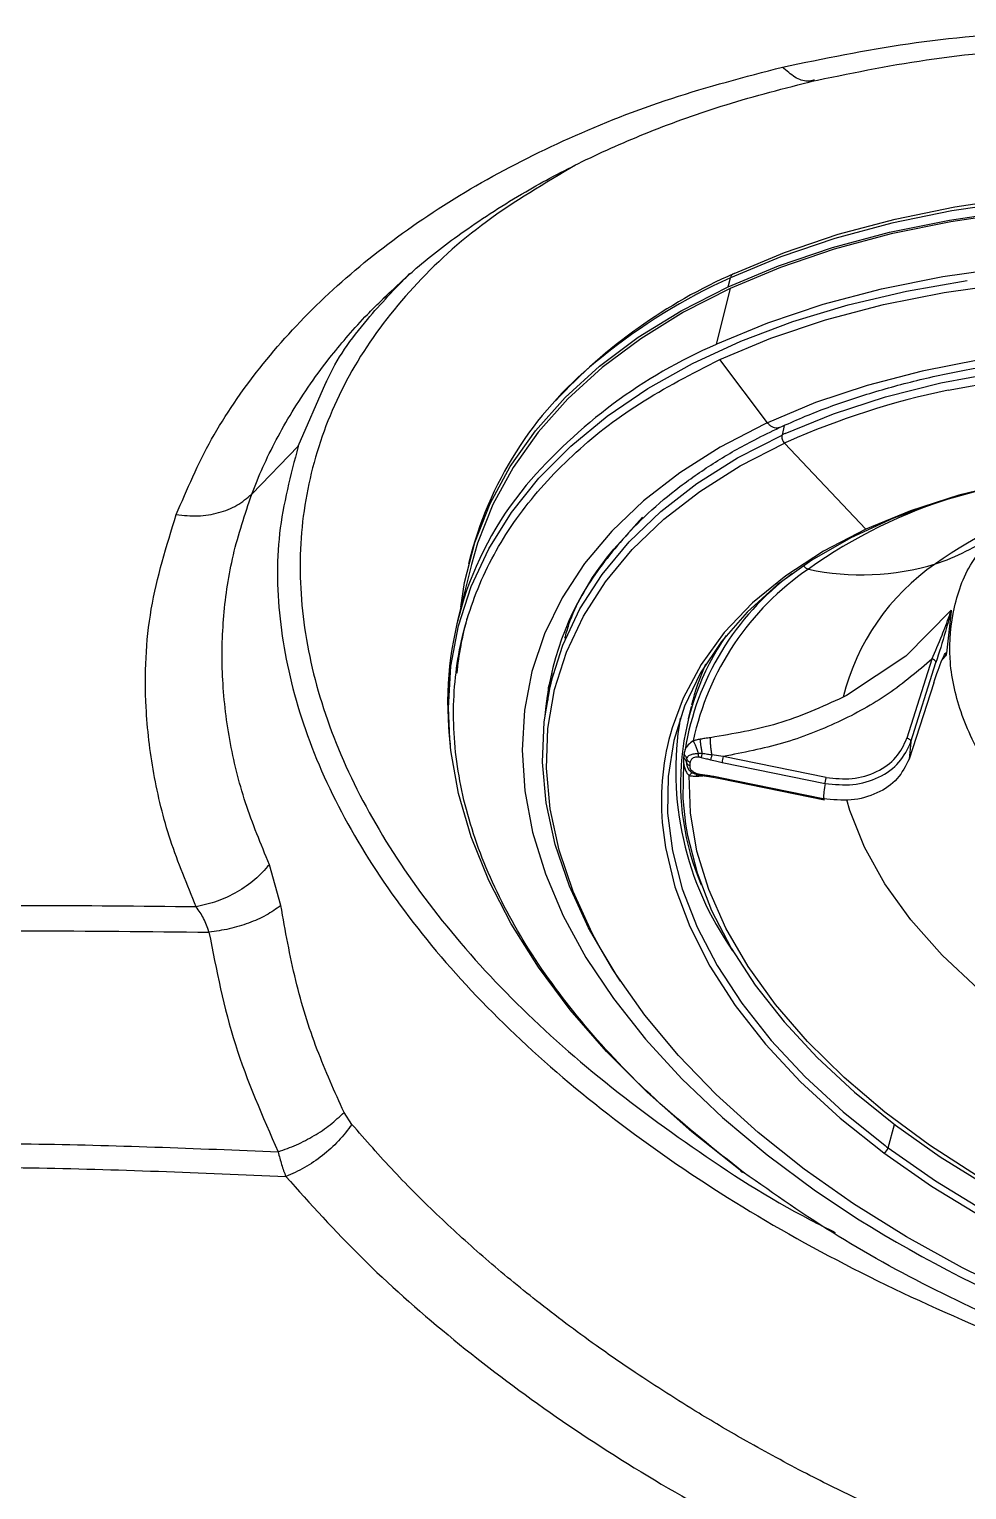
# Model space of a CAD drawing. Extents: x 939 to 1039, y 781 to 934.
# Drawn here: x 964.739 to 967.244, y 868.521 to 872.423 of the extents above; entities that cross this region are included whole.
import ezdxf

# ---------------------------------------------------------------- set-up
doc = ezdxf.new("R2010")
doc.units = 0
doc.header["$MEASUREMENT"] = 0
doc.layers.add('1', color=4, linetype='Continuous')

# ---------------------------------------------------------------- blocks, each defined once
blk = doc.blocks.new('Envoy')
at = {"layer": '1', "color": 3, "linetype": 'Continuous', "lineweight": 25}
for p, q in [((27.9528, 72.56), (27.9589, 72.5844)), ((27.9584, 72.5559), (27.9211, 72.4068)), ((27.0239, 72.5214), (27.0359, 72.5334)), ((28.0578, 72.1973), (27.9305, 72.3661)), ((26.8042, 72.1344), (26.8784, 72.3041)), ((28.1029, 72.19), (28.097, 72.1645)), ((26.8042, 72.1344), (26.6801, 72.0066)), ((28.1032, 72.1425), (28.3205, 71.9129)), ((27.2655, 71.8445), (27.2594, 71.8201)), ((27.2671, 71.8182), (27.2298, 71.6691)), ((28.5491, 71.6969), (28.4281, 71.574)), ((28.5491, 71.6938), (28.5362, 71.582)), ((28.4281, 71.574), (28.2689, 71.4686)), ((28.4977, 71.5661), (28.4309, 71.3546)), ((28.5308, 71.5755), (28.5272, 71.5701)), ((27.4853, 71.5284), (27.4766, 71.4904)), ((28.4416, 71.345), (28.5084, 71.5564)), ((28.5022, 71.5025), (28.4363, 71.299)), ((28.2689, 71.4686), (28.2604, 71.4642)), ((27.8542, 71.4392), (27.846, 71.4065)), ((28.4416, 71.345), (28.4363, 71.299)), ((28.4416, 71.345), (28.4413, 71.347)), ((27.8735, 71.3142), (27.8836, 71.3144)), ((27.9398, 71.3058), (27.9096, 71.3104)), ((27.9367, 71.2899), (28.212, 71.234)), ((28.215, 71.25), (27.9398, 71.3058)), ((27.8524, 71.2584), (27.8491, 71.2548)), ((27.8771, 71.2569), (27.8672, 71.2585)), ((27.8674, 71.2578), (27.8763, 71.2557)), ((27.8694, 71.2581), (27.8675, 71.2533)), ((27.8762, 71.2557), (27.9014, 71.2519)), ((27.9016, 71.2519), (27.9323, 71.2466)), ((28.2073, 71.193), (27.9321, 71.2488)), ((27.932, 71.2466), (28.2102, 71.1902)), ((26.7579, 70.9074), (26.7272, 71.0167)), ((26.9477, 70.323), (26.9268, 70.355)), ((28.3808, 70.2599), (28.3973, 70.3228)), ((27.9965, 70.1926), (27.9853, 70.2008))]:
    blk.add_line(p, q, dxfattribs=at)
at = {"layer": '1', "color": 3, "linetype": 'Continuous', "lineweight": 25, "flags": 128}
for points in [[(28.7175, 72.7877), (28.5507, 72.7633), (28.3906, 72.7305), (28.2381, 72.6896), (28.094, 72.6408), (27.9589, 72.5844)], [(27.9687, 72.5959), (28.1033, 72.6521), (28.247, 72.7007), (28.3991, 72.7415), (28.5586, 72.7741), (28.7249, 72.7986)], [(27.9528, 72.56), (28.0879, 72.6165), (28.232, 72.6652), (28.3846, 72.7061), (28.5446, 72.7389), (28.7114, 72.7634)], [(28.7147, 72.7586), (28.5484, 72.7342), (28.3888, 72.7016), (28.2367, 72.6608), (28.093, 72.6122), (27.9584, 72.5559)], [(27.209, 71.3522), (27.2054, 71.4354), (27.2123, 71.5466), (27.2328, 71.6549), (27.2668, 71.7599), (27.314, 71.8609), (27.3743, 71.9574), (27.4474, 72.0489), (27.5327, 72.135), (27.6299, 72.215), (27.7385, 72.2887), (27.8578, 72.3557), (27.9873, 72.4154), (28.1263, 72.4678), (28.2739, 72.5124), (28.4294, 72.5491), (28.5921, 72.5776)], [(27.9211, 72.4068), (28.0591, 72.4642), (28.2065, 72.5138), (28.3627, 72.555), (28.5267, 72.5878), (28.6976, 72.6118), (28.8744, 72.6271), (29.0563, 72.6335), (29.242, 72.6309), (29.4307, 72.6194), (29.6213, 72.5991), (29.8126, 72.57), (30.0036, 72.5324), (30.1933, 72.4864), (30.3806, 72.4322), (30.5644, 72.3703), (30.7438, 72.3009), (30.9176, 72.2245), (31.085, 72.1414), (31.245, 72.0521), (31.3967, 71.9571), (31.5392, 71.857)], [(27.9305, 72.366), (28.0672, 72.423), (28.2133, 72.4721), (28.3681, 72.513), (28.5306, 72.5454), (28.7, 72.5693), (28.8753, 72.5844), (29.0555, 72.5907), (29.2396, 72.5882), (29.4266, 72.5768), (29.6154, 72.5567), (29.805, 72.5278), (29.9944, 72.4905), (30.1823, 72.4449), (30.368, 72.3913), (30.5501, 72.3299), (30.7279, 72.2612), (30.9002, 72.1854), (31.066, 72.103), (31.2246, 72.0145), (31.3749, 71.9204), (31.5162, 71.8212)], [(27.2386, 71.7044), (27.2485, 71.7704), (27.2759, 71.8777), (27.3168, 71.9813), (27.3709, 72.0807), (27.438, 72.1753), (27.5176, 72.2646), (27.6095, 72.3482), (27.713, 72.4256), (27.8277, 72.4963), (27.9528, 72.56)], [(27.9584, 72.5559), (27.8336, 72.4924), (27.7193, 72.4218), (27.616, 72.3447), (27.5245, 72.2614), (27.4451, 72.1723), (27.3782, 72.078), (27.3242, 71.979), (27.2835, 71.8757), (27.2671, 71.8182)], [(28.6249, 72.365), (28.4712, 72.335), (28.3248, 72.297), (28.1868, 72.251), (28.0578, 72.1973)], [(28.105, 72.1682), (28.2348, 72.2213), (28.3739, 72.2665), (28.5213, 72.3036), (28.6762, 72.3323)], [(28.5409, 72.2841), (28.679, 72.3092), (28.8395, 72.3293), (29.0054, 72.3407), (29.1759, 72.3435), (29.3498, 72.3375), (29.526, 72.3229), (29.7036, 72.2997), (29.8813, 72.2681), (30.0582, 72.2283), (30.233, 72.1804), (30.4048, 72.1249), (30.5725, 72.062), (30.735, 71.9921), (30.8914, 71.9157), (31.0407, 71.8332), (31.1819, 71.7452), (31.2078, 71.7279)], [(28.05, 72.1937), (27.9315, 72.1323), (27.8235, 72.0639), (27.7268, 71.9891), (27.6419, 71.9081), (27.5692, 71.8214), (27.5093, 71.7297), (27.4623, 71.6334), (27.4288, 71.533), (27.4087, 71.4292), (27.4022, 71.3226), (27.4095, 71.2137), (27.4303, 71.1033), (27.4647, 70.992), (27.5124, 70.8804), (27.5731, 70.7692), (27.6465, 70.659), (27.7321, 70.5505), (27.8295, 70.4443), (27.9381, 70.3411), (28.0572, 70.2413), (28.1861, 70.1457), (28.3028, 70.0682)], [(27.6651, 70.7059), (27.6448, 70.7368), (27.5802, 70.8478), (27.5289, 70.9594), (27.4912, 71.0709), (27.4672, 71.1817), (27.4573, 71.2909), (27.4614, 71.398), (27.4794, 71.5023), (27.5114, 71.6032), (27.557, 71.7), (27.6161, 71.7922), (27.6882, 71.8791), (27.7729, 71.9603), (27.8696, 72.0352), (27.9779, 72.1034), (28.097, 72.1645)], [(27.6081, 70.7993), (27.5895, 70.8337), (27.5386, 70.9447), (27.5011, 71.0555), (27.4773, 71.1656), (27.4674, 71.2742), (27.4715, 71.3806), (27.4894, 71.4843), (27.5212, 71.5846), (27.5665, 71.6808), (27.6252, 71.7724), (27.6969, 71.8588), (27.7811, 71.9395), (27.8773, 72.014), (27.9849, 72.0818), (28.1032, 72.1425)], [(28.6506, 72.0233), (28.5183, 71.9866), (28.3947, 71.942), (28.2806, 71.8897), (28.1769, 71.8302), (28.0843, 71.7639), (28.0034, 71.6913), (27.9349, 71.6128), (27.8792, 71.529), (27.8367, 71.4406), (27.8078, 71.3482), (27.7927, 71.2524), (27.7913, 71.1539), (27.8039, 71.0535), (27.8302, 70.9518), (27.8701, 70.8496), (27.9233, 70.7476), (27.9895, 70.6465), (28.068, 70.5472), (28.1585, 70.4502), (28.2602, 70.3563), (28.3724, 70.2662)], [(28.7063, 72.0365), (28.5691, 72.0034), (28.4402, 71.9621), (28.3206, 71.9129)], [(28.3206, 71.9129), (28.2081, 71.8545), (28.1071, 71.7887), (28.0185, 71.7159), (27.9428, 71.6366), (27.8806, 71.5515), (27.8324, 71.4612), (27.8031, 71.382)], [(27.9853, 70.2008), (27.856, 70.3028), (27.7368, 70.4086), (27.6284, 70.5176), (27.5313, 70.6294), (27.4462, 70.7432), (27.3734, 70.8585), (27.3132, 70.9746), (27.2662, 71.091), (27.2324, 71.207), (27.2121, 71.322), (27.209, 71.3522)], [(27.8339, 71.29), (27.8323, 71.1932), (27.8393, 71.1248)], [(28.6196, 70.1842), (28.4908, 70.2675), (28.3715, 70.3557), (28.2627, 70.4482), (28.1651, 70.5444), (28.0796, 70.6434), (28.0068, 70.7446), (27.9472, 70.8471), (27.9014, 70.9501), (27.8696, 71.053), (27.8521, 71.1548), (27.8491, 71.2548)], [(28.8517, 70.5171), (28.7314, 70.598), (28.6221, 70.6842), (28.5251, 70.7749), (28.4415, 70.869), (28.372, 70.9655), (28.3174, 71.0635), (28.2783, 71.1619), (28.27, 71.1901)], [(27.7771, 71.1293), (27.7854, 71.0625), (27.8106, 70.9572), (27.8503, 70.8513), (27.9042, 70.7455), (27.9719, 70.6407), (28.053, 70.5376), (28.1467, 70.437), (28.2524, 70.3398), (28.3693, 70.2466)], [(27.8393, 71.1248), (27.8444, 71.0946), (27.8699, 70.9947), (27.9088, 70.8942), (27.9608, 70.794), (28.0255, 70.6947), (28.1023, 70.597), (28.1909, 70.5016), (28.2904, 70.4093), (28.4003, 70.3205), (28.5198, 70.2361), (28.6479, 70.1566)], [(28.7352, 69.8636), (28.5788, 69.94), (28.4295, 70.0225), (28.2883, 70.1105), (28.1559, 70.2036), (28.0332, 70.3011), (27.921, 70.4025), (27.82, 70.5071), (27.7307, 70.6143), (27.6537, 70.7234), (27.6081, 70.7993)], [(28.3693, 70.2466), (28.4965, 70.1581), (28.633, 70.0751), (28.7778, 69.9981), (28.9298, 69.9277), (29.0877, 69.8646), (29.2505, 69.809), (29.4169, 69.7616), (29.5856, 69.7226), (29.7553, 69.6924), (29.9248, 69.6711), (30.0927, 69.6589), (30.2578, 69.656), (30.4187, 69.6623), (30.5744, 69.6778), (30.7236, 69.7024), (30.8652, 69.7359), (30.998, 69.778), (31.1211, 69.8284)], [(28.3808, 70.2599), (28.5071, 70.172), (28.6427, 70.0895), (28.7865, 70.0131), (28.9374, 69.9432), (29.0943, 69.8805), (29.256, 69.8253), (29.4212, 69.7782), (29.5888, 69.7395), (29.7573, 69.7095), (29.9257, 69.6883), (30.0924, 69.6763), (30.2564, 69.6733), (30.4163, 69.6796), (30.5709, 69.695), (30.7191, 69.7194), (30.8596, 69.7527), (30.9916, 69.7945), (31.1139, 69.8446)]]:
    blk.add_lwpolyline(points, dxfattribs=at)
at = {"layer": '1', "color": 3, "linetype": 'Continuous', "lineweight": 25}
for centre, radius, start, end in [((28.5451, 71.2839), 1.433, 113.7185, 137.3107), ((28.5927, 71.1732), 1.547, 114.1829, 129.2325), ((27.9736, 72.5818), 0.0149, 109.2097, 169.7775), ((28.4845, 71.1167), 1.4077, 113.5912, 139.5258), ((28.2309, 71.5845), 0.9998, 128.0863, 164.9296), ((28.9647, 70.2258), 2.1015, 101.636, 113.9618), ((28.9581, 70.2508), 2.1447, 114.8216, 115.0525), ((28.9118, 70.3981), 1.9454, 114.5027, 114.764), ((28.9136, 70.386), 1.9344, 114.505, 114.7663), ((28.1114, 71.4495), 0.9079, 140.2223, 187.0944), ((28.9589, 70.6915), 1.3672, 106.89, 125.374), ((29.1591, 70.8997), 1.1283, 104.7408, 125.3102), ((28.3414, 72.3384), 0.5438, 287.7246, 306.2819), ((28.2605, 71.3468), 0.8002, 145.0289, 175.1841), ((28.5626, 71.205), 0.7345, 126.7029, 170.7003), ((28.5872, 71.1921), 0.744, 124.3532, 167.9605), ((28.1728, 71.8287), 0.023, 215.7509, 256.3737), ((28.3102, 72.4654), 0.6744, 257.7716, 286.9655), ((28.8517, 71.3184), 0.609, 124.4713, 166.1482), ((28.0973, 71.4435), 0.8735, 164.641, 174.4316), ((28.5245, 71.2347), 0.6987, 145.6191, 202.8925), ((28.4957, 71.282), 0.6606, 155.8677, 165.9471), ((28.6479, 71.2673), 0.8349, 170.2927, 215.1236), ((28.4587, 71.1868), 0.6841, 163.4275, 184.8226), ((28.4888, 71.2336), 0.6585, 173.1318, 173.9234), ((28.0846, 71.2699), 0.1493, 166.0697, 172.2989), ((27.9353, 71.2477), 0.00345, 160.7613, 198.5165), ((28.361, 70.2653), 0.0205, 293.9611, 344.6835), ((30.3203, 72.8619), 3.2454, 233.1141, 233.2996), ((27.9943, 70.2043), 0.00965, 201.2916, 268.3919), ((30.3445, 73.3728), 3.8844, 238.2901, 274.7143)]:
    blk.add_arc(centre, radius, start, end, dxfattribs=at)
for points, knots in [([(28.098, 73.1475), (28.2088, 73.1703), (28.4305, 73.216), (28.7845, 73.2468), (29.1473, 73.2495), (29.515, 73.2209), (29.8826, 73.1646), (30.1239, 73.1009), (30.244, 73.0692)], [0, 0, 0, 0, 0.167519, 0.335317, 0.502907, 0.669827, 0.835656, 1, 1, 1, 1]), ([(28.1722, 73.1086), (28.2746, 73.1298), (28.481, 73.1726), (28.8145, 73.2028), (29.1625, 73.2068), (29.5209, 73.1803), (29.8836, 73.1259), (30.1231, 73.0632), (30.2427, 73.0318)], [0, 0, 0, 0, 0.162655, 0.3277467, 0.4947128, 0.6628907, 0.83156, 1, 1, 1, 1]), ([(26.4783, 71.9518), (26.5074, 72.0196), (26.5655, 72.1552), (26.6968, 72.3457), (26.8585, 72.524), (27.0522, 72.6873), (27.275, 72.8338), (27.5253, 72.9609), (27.7987, 73.0689), (27.9982, 73.1213), (28.098, 73.1475)], [0, 0, 0, 0, 0.1242155, 0.2484618, 0.3728698, 0.4975449, 0.62257, 0.7479979, 0.873827, 1, 1, 1, 1]), ([(28.183, 73.1132), (28.177, 73.1115), (28.161, 73.107), (28.1314, 73.1177), (28.1092, 73.1376), (28.098, 73.1475)], [0, 0, 0, 0, 0.2308906, 0.6154537, 1, 1, 1, 1]), ([(27.0315, 72.529), (27.0602, 72.5562), (27.1258, 72.6182), (27.2517, 72.7149), (27.4002, 72.8105), (27.566, 72.8988), (27.7442, 72.9774), (27.9501, 73.0517), (28.1039, 73.0909), (28.1837, 73.1113)], [0, 0, 0, 0, 0.1065737, 0.2432001, 0.4005294, 0.5323314, 0.676105, 0.831968, 1, 1, 1, 1]), ([(27.5454, 72.8854), (27.463, 72.8368), (27.2982, 72.7395), (27.1046, 72.562), (26.9548, 72.365), (26.855, 72.1496), (26.8059, 71.9202), (26.8088, 71.6805), (26.8635, 71.4347), (26.969, 71.1869), (27.1235, 70.9414), (27.3246, 70.7025), (27.568, 70.4737), (27.8525, 70.2614), (28.079, 70.114), (28.2166, 70.0455), (28.2389, 70.0344)], [0, 0, 0, 0, 0.075598, 0.151413, 0.227228, 0.303043, 0.378858, 0.454672, 0.530487, 0.606302, 0.682117, 0.757932, 0.833747, 0.909562, 0.985377, 1, 1, 1, 1]), ([(26.8784, 72.3041), (26.8792, 72.3059), (26.9053, 72.366), (26.9768, 72.4654), (27.063, 72.5554), (27.1015, 72.5956)], [0, 0, 0, 0, 0.016343, 0.560247, 1, 1, 1, 1]), ([(26.6801, 72.0066), (26.6897, 72.0306), (26.7092, 72.0795), (26.7453, 72.1527), (26.7875, 72.2272), (26.8367, 72.3025), (26.8874, 72.3705), (26.9388, 72.4321), (26.9822, 72.4803), (27.0122, 72.5099), (27.0239, 72.5214)], [0, 0, 0, 0, 0.130171, 0.265311, 0.405401, 0.550414, 0.70032, 0.808866, 0.92581, 1, 1, 1, 1]), ([(28.0905, 72.1846), (28.1108, 72.1936), (28.1697, 72.22), (28.2739, 72.2588), (28.4052, 72.2985), (28.5437, 72.3311), (28.6887, 72.3565), (28.8394, 72.3746), (28.995, 72.3852), (29.1546, 72.3884), (29.3174, 72.3839), (29.4825, 72.372), (29.6491, 72.3525), (29.8162, 72.3257), (29.9829, 72.2916), (30.1484, 72.2505), (30.3117, 72.2025), (30.472, 72.148), (30.6284, 72.0871), (30.7801, 72.0203), (30.9262, 71.948), (31.066, 71.8704), (31.1988, 71.7881), (31.3237, 71.7015), (31.4402, 71.6111), (31.5476, 71.5173), (31.6454, 71.4208), (31.7331, 71.3221), (31.8102, 71.2216), (31.8764, 71.12), (31.9313, 71.0177), (31.975, 70.9154), (32.0058, 70.8137), (32.0225, 70.7408), (32.0253, 70.7025), (32.0257, 70.6973)], [0, 0, 0, 0, 0.016539, 0.048071, 0.079606, 0.11114, 0.14268, 0.174226, 0.205781, 0.237346, 0.268918, 0.300499, 0.332084, 0.363676, 0.39527, 0.426865, 0.458461, 0.490055, 0.521645, 0.55323, 0.584808, 0.616377, 0.647937, 0.679486, 0.711023, 0.742549, 0.774064, 0.805572, 0.837078, 0.868587, 0.900112, 0.93167, 0.963283, 0.994978, 1, 1, 1, 1]), ([(27.994, 70.1947), (27.9173, 70.2553), (27.7639, 70.3765), (27.5759, 70.5728), (27.4231, 70.7756), (27.3107, 70.9826), (27.24, 71.19), (27.2124, 71.3943), (27.2283, 71.592), (27.2874, 71.7796), (27.3886, 71.9542), (27.5309, 72.1121), (27.709, 72.2528), (27.8567, 72.3283), (27.9305, 72.366)], [0, 0, 0, 0, 0.083334, 0.166667, 0.25, 0.333334, 0.416667, 0.5, 0.583333, 0.666667, 0.75, 0.833334, 0.916667, 1, 1, 1, 1]), ([(27.6012, 71.7971), (27.6014, 71.7974), (27.6188, 71.8262), (27.664, 71.8796), (27.7372, 71.9564), (27.8225, 72.0276), (27.9177, 72.0932), (28.008, 72.1451), (28.0681, 72.1739), (28.0905, 72.1846)], [0, 0, 0, 0, 0.001921, 0.181613, 0.36066, 0.539107, 0.717079, 0.894716, 1, 1, 1, 1]), ([(28.09, 72.1843), (28.088, 72.1837), (28.084, 72.1825), (28.0773, 72.1833), (28.0704, 72.1861), (28.0637, 72.1907), (28.0598, 72.1951), (28.0578, 72.1973)], [0, 0, 0, 0, 0.200006, 0.400008, 0.599988, 0.800015, 1, 1, 1, 1]), ([(28.097, 72.1645), (28.0967, 72.1628), (28.0962, 72.1593), (28.0973, 72.1533), (28.0996, 72.1474), (28.102, 72.1441), (28.1032, 72.1425)], [0, 0, 0, 0, 0.250007, 0.500027, 0.750008, 1, 1, 1, 1]), ([(26.8042, 72.1344), (26.784, 72.0576), (26.7434, 71.904), (26.7493, 71.6593), (26.8041, 71.4093), (26.9117, 71.1571), (27.0689, 70.9073), (27.2734, 70.6641), (27.5216, 70.4317), (27.8093, 70.214), (28.1315, 70.0147), (28.4829, 69.8379), (28.8566, 69.6838), (29.1186, 69.6047), (29.2496, 69.5652)], [0, 0, 0, 0, 0.083333, 0.166667, 0.25, 0.333333, 0.416667, 0.5, 0.583333, 0.666667, 0.75, 0.833333, 0.916666, 1, 1, 1, 1]), ([(26.4783, 71.9518), (26.4978, 71.95), (26.537, 71.9462), (26.5924, 71.9556), (26.6424, 71.9748), (26.6675, 71.996), (26.6801, 72.0066)], [0, 0, 0, 0, 0.2500023, 0.5000017, 0.7500062, 1, 1, 1, 1]), ([(26.7272, 71.0167), (26.7044, 71.0719), (26.6586, 71.1827), (26.6178, 71.3514), (26.5984, 71.5185), (26.6022, 71.6835), (26.6265, 71.8464), (26.6621, 71.9527), (26.6801, 72.0066)], [0, 0, 0, 0, 0.165663, 0.333119, 0.502325, 0.664195, 0.830107, 1, 1, 1, 1]), ([(26.5318, 70.904), (26.5072, 70.9633), (26.4582, 71.0816), (26.4147, 71.2604), (26.3908, 71.4672), (26.4006, 71.7008), (26.4524, 71.8682), (26.4783, 71.9518)], [0, 0, 0, 0, 0.168155, 0.335585, 0.50239, 0.751571, 1, 1, 1, 1]), ([(27.7239, 71.9449), (27.684, 71.9003), (27.6037, 71.8105), (27.5379, 71.6999), (27.5193, 71.6335), (27.5158, 71.6212)], [0, 0, 0, 0, 0.445595, 0.89719, 1, 1, 1, 1]), ([(29.1854, 70.8204), (29.1443, 70.8415), (29.0365, 70.8969), (28.8885, 71.0051), (28.7456, 71.1383), (28.6383, 71.28), (28.5688, 71.4248), (28.539, 71.5685), (28.5522, 71.7058), (28.5919, 71.8158), (28.6416, 71.8727), (28.659, 71.8926)], [0, 0, 0, 0, 0.07567, 0.198291, 0.320913, 0.443535, 0.566156, 0.688777, 0.811399, 0.934021, 1, 1, 1, 1]), ([(28.4977, 71.5661), (28.5066, 71.5868), (28.522, 71.6227), (28.5389, 71.6669), (28.5467, 71.6891), (28.5484, 71.6942), (28.5489, 71.696), (28.5491, 71.6969)], [0, 0, 0, 0, 0.510089, 0.887707, 0.946515, 0.973894, 1, 1, 1, 1]), ([(28.5491, 71.6938), (28.5481, 71.6902), (28.5458, 71.682), (28.5405, 71.6633), (28.5276, 71.6188), (28.5167, 71.5834), (28.5084, 71.5564)], [0, 0, 0, 0, 0.078461, 0.178505, 0.374801, 1, 1, 1, 1]), ([(28.5491, 71.6969), (28.5493, 71.6966), (28.5495, 71.6959), (28.5492, 71.6945), (28.5491, 71.6938)], [0, 0, 0, 0, 0.490093, 1, 1, 1, 1]), ([(28.4977, 71.5661), (28.4599, 71.5339), (28.3843, 71.4695), (28.2481, 71.3948), (28.0999, 71.3368), (27.9932, 71.3161), (27.9398, 71.3058)], [0, 0, 0, 0, 0.249722, 0.499626, 0.74975, 1, 1, 1, 1]), ([(28.5084, 71.5564), (28.5083, 71.5574), (28.5082, 71.5592), (28.5058, 71.5621), (28.5022, 71.5646), (28.4992, 71.5656), (28.4977, 71.5661)], [0, 0, 0, 0, 0.2500081, 0.5000234, 0.7500719, 1, 1, 1, 1]), ([(28.5022, 71.5025), (28.51, 71.5253), (28.5203, 71.5554), (28.5305, 71.5768), (28.5344, 71.5831), (28.5357, 71.5823), (28.5362, 71.582)], [0, 0, 0, 0, 0.622551, 0.819254, 0.920155, 1, 1, 1, 1]), ([(28.5244, 71.5632), (28.526, 71.565), (28.5294, 71.5689), (28.533, 71.5732), (28.535, 71.5756), (28.5353, 71.5759)], [0, 0, 0, 0, 0.426885, 0.934191, 1, 1, 1, 1]), ([(28.5353, 71.5759), (28.5352, 71.5763), (28.5352, 71.5772), (28.5348, 71.5783), (28.5335, 71.5787), (28.5319, 71.5768), (28.5308, 71.5755)], [0, 0, 0, 0, 0.100853, 0.208438, 0.458437, 1, 1, 1, 1]), ([(28.5362, 71.582), (28.5362, 71.5811), (28.5361, 71.5793), (28.5355, 71.577), (28.5353, 71.5759)], [0, 0, 0, 0, 0.512223, 1, 1, 1, 1]), ([(27.472, 71.4564), (27.472, 71.4709), (27.472, 71.4907), (27.4781, 71.509), (27.4797, 71.5139)], [0, 0, 0, 0, 0.733969, 1, 1, 1, 1]), ([(28.2604, 71.4642), (28.2031, 71.4381), (28.0919, 71.3876), (27.9668, 71.3663), (27.9062, 71.356)], [0, 0, 0, 0, 0.515456, 1, 1, 1, 1]), ([(27.8596, 71.3473), (27.8548, 71.3437), (27.8442, 71.3357), (27.84, 71.328), (27.8377, 71.3237)], [0, 0, 0, 0, 0.445944, 1, 1, 1, 1]), ([(27.8786, 71.3519), (27.875, 71.3513), (27.8685, 71.35), (27.8623, 71.3481), (27.8596, 71.3473)], [0, 0, 0, 0, 0.558863, 1, 1, 1, 1]), ([(27.8735, 71.3142), (27.8725, 71.3175), (27.8704, 71.3242), (27.8667, 71.3336), (27.863, 71.3417), (27.8607, 71.3454), (27.8596, 71.3473)], [0, 0, 0, 0, 0.24953, 0.505313, 0.758281, 1, 1, 1, 1]), ([(27.9062, 71.356), (27.9011, 71.3553), (27.8919, 71.3541), (27.8827, 71.3526), (27.8786, 71.3519)], [0, 0, 0, 0, 0.559816, 1, 1, 1, 1]), ([(27.8836, 71.3144), (27.883, 71.3179), (27.8819, 71.3252), (27.8804, 71.3357), (27.8792, 71.3452), (27.8788, 71.3497), (27.8786, 71.3519)], [0, 0, 0, 0, 0.245066, 0.500004, 0.7549, 1, 1, 1, 1]), ([(27.9096, 71.3104), (27.9089, 71.3144), (27.9075, 71.3228), (27.9062, 71.3359), (27.9057, 71.3478), (27.906, 71.3533), (27.9062, 71.356)], [0, 0, 0, 0, 0.243056, 0.499991, 0.756884, 1, 1, 1, 1]), ([(28.212, 71.234), (28.2369, 71.2313), (28.2867, 71.226), (28.3576, 71.2473), (28.4145, 71.2878), (28.4325, 71.3259), (28.4416, 71.345)], [0, 0, 0, 0, 0.249966, 0.499502, 0.749947, 1, 1, 1, 1]), ([(28.215, 71.25), (28.2382, 71.2474), (28.285, 71.2423), (28.3518, 71.2626), (28.4057, 71.3006), (28.4225, 71.3367), (28.4309, 71.3546)], [0, 0, 0, 0, 0.247459, 0.499147, 0.751178, 1, 1, 1, 1]), ([(28.4413, 71.347), (28.441, 71.3477), (28.4402, 71.3493), (28.4378, 71.3515), (28.4346, 71.3535), (28.4321, 71.3542), (28.4309, 71.3546)], [0, 0, 0, 0, 0.249941, 0.499959, 0.74999, 1, 1, 1, 1]), ([(27.8341, 71.3033), (27.8339, 71.3013), (27.8336, 71.2971), (27.8338, 71.2924), (27.8339, 71.29)], [0, 0, 0, 0, 0.47332, 1, 1, 1, 1]), ([(27.8339, 71.29), (27.8351, 71.2829), (27.8368, 71.2722), (27.8433, 71.2601), (27.8475, 71.2562), (27.8491, 71.2548)], [0, 0, 0, 0, 0.5530448, 0.8394139, 1, 1, 1, 1]), ([(27.842, 71.2894), (27.8411, 71.2919), (27.8395, 71.2969), (27.8359, 71.3012), (27.8341, 71.3033)], [0, 0, 0, 0, 0.50285, 1, 1, 1, 1]), ([(27.8377, 71.3237), (27.8371, 71.3219), (27.836, 71.3184), (27.8354, 71.3144), (27.8351, 71.3124)], [0, 0, 0, 0, 0.497197, 1, 1, 1, 1]), ([(27.843, 71.2984), (27.842, 71.3012), (27.8403, 71.3062), (27.8367, 71.3105), (27.8351, 71.3124)], [0, 0, 0, 0, 0.560531, 1, 1, 1, 1]), ([(27.842, 71.2894), (27.8419, 71.2869), (27.8419, 71.2817), (27.8461, 71.2724), (27.8544, 71.2632), (27.8629, 71.2601), (27.8672, 71.2585)], [0, 0, 0, 0, 0.229948, 0.473904, 0.730905, 1, 1, 1, 1]), ([(27.843, 71.2984), (27.8428, 71.2968), (27.8424, 71.2938), (27.8421, 71.2908), (27.842, 71.2894)], [0, 0, 0, 0, 0.559798, 1, 1, 1, 1]), ([(27.842, 71.2894), (27.8423, 71.2886), (27.8429, 71.2867), (27.8451, 71.2844), (27.8479, 71.2826), (27.8501, 71.282), (27.8512, 71.2817)], [0, 0, 0, 0, 0.244621, 0.499835, 0.755243, 1, 1, 1, 1]), ([(27.843, 71.2984), (27.8435, 71.3007), (27.8447, 71.3057), (27.8513, 71.3107), (27.8618, 71.3132), (27.8699, 71.3139), (27.8735, 71.3142)], [0, 0, 0, 0, 0.2342747, 0.5237095, 0.7858234, 1, 1, 1, 1]), ([(27.843, 71.2984), (27.8433, 71.2975), (27.8439, 71.2957), (27.8461, 71.2934), (27.8489, 71.2915), (27.8511, 71.2909), (27.8522, 71.2906)], [0, 0, 0, 0, 0.244597, 0.499983, 0.755313, 1, 1, 1, 1]), ([(27.8512, 71.2817), (27.8513, 71.2833), (27.8517, 71.2863), (27.852, 71.2893), (27.8522, 71.2906)], [0, 0, 0, 0, 0.560025, 1, 1, 1, 1]), ([(27.8522, 71.2906), (27.8528, 71.2931), (27.8539, 71.2978), (27.8596, 71.3026), (27.8666, 71.3048), (27.8714, 71.3047), (27.8737, 71.3047)], [0, 0, 0, 0, 0.333007, 0.6221, 0.82147, 1, 1, 1, 1]), ([(27.8735, 71.3142), (27.8734, 71.3132), (27.8733, 71.3112), (27.8733, 71.3077), (27.8735, 71.3058), (27.8737, 71.3047)], [0, 0, 0, 0, 0.277271, 0.562137, 1, 1, 1, 1]), ([(27.8737, 71.3047), (27.875, 71.3045), (27.8774, 71.3042), (27.8798, 71.3037), (27.8809, 71.3034)], [0, 0, 0, 0, 0.5596373, 1, 1, 1, 1]), ([(27.8836, 71.3144), (27.8834, 71.3134), (27.8828, 71.3113), (27.8821, 71.3082), (27.8814, 71.3054), (27.881, 71.3041), (27.8809, 71.3034)], [0, 0, 0, 0, 0.245308, 0.500103, 0.754803, 1, 1, 1, 1]), ([(27.8809, 71.3034), (27.8856, 71.3023), (27.8939, 71.3002), (27.9023, 71.298), (27.906, 71.297)], [0, 0, 0, 0, 0.5599719, 1, 1, 1, 1]), ([(27.8836, 71.3144), (27.8885, 71.3137), (27.8971, 71.3124), (27.9057, 71.311), (27.9096, 71.3104)], [0, 0, 0, 0, 0.559109, 1, 1, 1, 1]), ([(27.9096, 71.3104), (27.9092, 71.3092), (27.9086, 71.3068), (27.9076, 71.3029), (27.9067, 71.2995), (27.9062, 71.2978), (27.906, 71.297)], [0, 0, 0, 0, 0.243196, 0.499975, 0.756855, 1, 1, 1, 1]), ([(27.906, 71.297), (27.9117, 71.2956), (27.9219, 71.293), (27.9322, 71.2908), (27.9367, 71.2899)], [0, 0, 0, 0, 0.559967, 1, 1, 1, 1]), ([(28.4363, 71.299), (28.4274, 71.2807), (28.4095, 71.2439), (28.3529, 71.2052), (28.2822, 71.1848), (28.2323, 71.1903), (28.2073, 71.193)], [0, 0, 0, 0, 0.2499952, 0.4997607, 0.7491758, 1, 1, 1, 1]), ([(27.8491, 71.2548), (27.8524, 71.2542), (27.8583, 71.2533), (27.8647, 71.2533), (27.8675, 71.2533)], [0, 0, 0, 0, 0.561001, 1, 1, 1, 1]), ([(27.8686, 71.2597), (27.8667, 71.2604), (27.8628, 71.2619), (27.8579, 71.2654), (27.8537, 71.2699), (27.8511, 71.2756), (27.8511, 71.2796), (27.8512, 71.2817)], [0, 0, 0, 0, 0.15064, 0.314274, 0.496067, 0.733641, 1, 1, 1, 1]), ([(27.8602, 71.262), (27.8589, 71.2618), (27.8563, 71.2615), (27.8537, 71.2594), (27.8524, 71.2584)], [0, 0, 0, 0, 0.498654, 1, 1, 1, 1]), ([(27.8672, 71.2585), (27.8672, 71.2582), (27.8672, 71.2577), (27.8675, 71.2578), (27.8679, 71.2584), (27.8684, 71.2593), (27.8686, 71.2597)], [0, 0, 0, 0, 0.246608, 0.499952, 0.753404, 1, 1, 1, 1]), ([(27.8675, 71.2533), (27.8726, 71.2535), (27.8785, 71.2537), (27.8844, 71.2543), (27.8852, 71.2543)], [0, 0, 0, 0, 0.8593085, 1, 1, 1, 1]), ([(27.8757, 71.258), (27.8744, 71.2583), (27.872, 71.2587), (27.8696, 71.2594), (27.8686, 71.2597)], [0, 0, 0, 0, 0.559615, 1, 1, 1, 1]), ([(27.9011, 71.2542), (27.8964, 71.2549), (27.8879, 71.2561), (27.8795, 71.2574), (27.8757, 71.258)], [0, 0, 0, 0, 0.56002, 1, 1, 1, 1]), ([(27.8771, 71.2569), (27.8769, 71.2565), (27.8766, 71.2557), (27.8761, 71.2556), (27.8758, 71.2563), (27.8758, 71.2575), (27.8757, 71.258)], [0, 0, 0, 0, 0.245267, 0.500061, 0.754755, 1, 1, 1, 1]), ([(27.9321, 71.2488), (27.9263, 71.25), (27.916, 71.252), (27.9056, 71.2535), (27.9011, 71.2542)], [0, 0, 0, 0, 0.559913, 1, 1, 1, 1]), ([(27.9018, 71.2519), (27.9016, 71.252), (27.9013, 71.2522), (27.9012, 71.2535), (27.9011, 71.2542)], [0, 0, 0, 0, 0.499502, 1, 1, 1, 1]), ([(28.212, 71.234), (28.2121, 71.235), (28.2124, 71.2371), (28.2131, 71.2414), (28.2141, 71.246), (28.2147, 71.2486), (28.215, 71.25)], [0, 0, 0, 0, 0.24995, 0.499974, 0.749931, 1, 1, 1, 1]), ([(28.212, 71.234), (28.2109, 71.2264), (28.2089, 71.2128), (28.2078, 71.199), (28.2073, 71.193)], [0, 0, 0, 0, 0.560077, 1, 1, 1, 1]), ([(28.2088, 71.1953), (28.2085, 71.1942), (28.2079, 71.192), (28.2074, 71.1906), (28.2071, 71.1908), (28.2072, 71.1923), (28.2073, 71.193)], [0, 0, 0, 0, 0.250051, 0.500003, 0.74996, 1, 1, 1, 1]), ([(26.7272, 71.0167), (26.7148, 71.0031), (26.6901, 70.9758), (26.6417, 70.9428), (26.5883, 70.9171), (26.5506, 70.9084), (26.5318, 70.904)], [0, 0, 0, 0, 0.249997, 0.499997, 0.749997, 1, 1, 1, 1]), ([(26.5318, 70.904), (26.3829, 70.9055), (26.0853, 70.9085), (25.7878, 70.9058), (25.6392, 70.9045)], [0, 0, 0, 0, 0.500534, 1, 1, 1, 1]), ([(26.5657, 70.8364), (26.5614, 70.849), (26.5528, 70.8742), (26.5388, 70.8941), (26.5318, 70.904)], [0, 0, 0, 0, 0.498389, 1, 1, 1, 1]), ([(26.7579, 70.9074), (26.7452, 70.8985), (26.7198, 70.8807), (26.6722, 70.8598), (26.6202, 70.8439), (26.5839, 70.8389), (26.5657, 70.8364)], [0, 0, 0, 0, 0.250003, 0.500009, 0.750001, 1, 1, 1, 1]), ([(26.9268, 70.3549), (26.9017, 70.4104), (26.85, 70.5249), (26.7929, 70.71), (26.7698, 70.8403), (26.7579, 70.9074)], [0, 0, 0, 0, 0.313086, 0.646527, 1, 1, 1, 1]), ([(25.6051, 70.8358), (25.765, 70.8378), (26.0852, 70.8419), (26.4054, 70.8382), (26.5657, 70.8364)], [0, 0, 0, 0, 0.499417, 1, 1, 1, 1]), ([(26.5657, 70.8364), (26.5856, 70.7354), (26.6253, 70.5341), (26.7089, 70.3444), (26.7507, 70.2498)], [0, 0, 0, 0, 0.501246, 1, 1, 1, 1]), ([(26.7507, 70.2498), (26.7671, 70.2556), (26.7999, 70.2671), (26.8472, 70.2922), (26.891, 70.3215), (26.9149, 70.3438), (26.9268, 70.355)], [0, 0, 0, 0, 0.249996, 0.499995, 0.750003, 1, 1, 1, 1]), ([(26.9477, 70.323), (26.9363, 70.308), (26.9135, 70.2781), (26.8696, 70.2388), (26.8215, 70.2055), (26.7879, 70.1909), (26.7711, 70.1836)], [0, 0, 0, 0, 0.250004, 0.500003, 0.75, 1, 1, 1, 1]), ([(32.9709, 70.0229), (32.9432, 69.9719), (32.8882, 69.8707), (32.7668, 69.7245), (32.6448, 69.6072), (32.5342, 69.5166), (32.4449, 69.4503), (32.3503, 69.3864), (32.2501, 69.3248), (32.1437, 69.2651), (32.042, 69.2133), (31.9469, 69.1689), (31.8598, 69.131), (31.7646, 69.0929), (31.6675, 69.0573), (31.5668, 69.0237), (31.4719, 68.9949), (31.3676, 68.9663), (31.2521, 68.9381), (31.1286, 68.9124), (31.0025, 68.8903), (30.8807, 68.8728), (30.7496, 68.8582), (30.6175, 68.8478), (30.4861, 68.8417), (30.32, 68.8391), (30.1174, 68.8446), (29.8758, 68.8645), (29.6329, 68.8976), (29.4256, 68.9372), (29.2538, 68.9772), (29.1167, 69.0134), (28.9798, 69.0538), (28.8456, 69.0976), (28.7131, 69.145), (28.5783, 69.1975), (28.4427, 69.255), (28.3029, 69.3192), (28.1558, 69.3923), (28.011, 69.4707), (27.8577, 69.5607), (27.7238, 69.6462), (27.5788, 69.7464), (27.4444, 69.8472), (27.3052, 69.9621), (27.1781, 70.0775), (27.0577, 70.1973), (26.9845, 70.2809), (26.9477, 70.323)], [0, 0, 0, 0, 0.043421, 0.086078, 0.128293, 0.148785, 0.16961, 0.190778, 0.21052, 0.231067, 0.252427, 0.266393, 0.281231, 0.296943, 0.313535, 0.327874, 0.343949, 0.356773, 0.374294, 0.394273, 0.409275, 0.426823, 0.444101, 0.462045, 0.479205, 0.495577, 0.52648, 0.556828, 0.5874, 0.618565, 0.635629, 0.653257, 0.671446, 0.688947, 0.706111, 0.724303, 0.743522, 0.762013, 0.783132, 0.806873, 0.826316, 0.853461, 0.870746, 0.898433, 0.923534, 0.947928, 0.973799, 1, 1, 1, 1]), ([(25.4308, 70.2692), (25.6508, 70.2716), (26.0909, 70.2764), (26.5307, 70.2587), (26.7507, 70.2498)], [0, 0, 0, 0, 0.499957, 1, 1, 1, 1]), ([(26.7507, 70.2498), (26.7536, 70.2381), (26.7594, 70.2146), (26.7672, 70.1939), (26.7712, 70.1836)], [0, 0, 0, 0, 0.498421, 1, 1, 1, 1]), ([(25.4095, 70.2043), (25.6365, 70.2073), (26.0906, 70.2133), (26.5443, 70.1935), (26.7711, 70.1836)], [0, 0, 0, 0, 0.4999209, 1, 1, 1, 1]), ([(31.3343, 69.5553), (31.2451, 69.5303), (31.0667, 69.4802), (30.7695, 69.4378), (30.4568, 69.4206), (30.1317, 69.4309), (29.8002, 69.4682), (29.4679, 69.5318), (29.1406, 69.6206), (28.8236, 69.7332), (28.5231, 69.8678), (28.2416, 70.0209), (28.0766, 70.1368), (27.994, 70.1947)], [0, 0, 0, 0, 0.090909, 0.181818, 0.272727, 0.363637, 0.454546, 0.545455, 0.636364, 0.727273, 0.818182, 0.909091, 1, 1, 1, 1]), ([(26.7711, 70.1836), (26.8366, 70.1109), (26.9672, 69.9658), (27.2001, 69.759), (27.4559, 69.5635), (27.7343, 69.3817), (28.0316, 69.2154), (28.3448, 69.0666), (28.6705, 68.9372), (29.0053, 68.8288), (29.346, 68.743), (29.6893, 68.6809), (30.0315, 68.6431), (30.3689, 68.6298), (30.6979, 68.6404), (31.0159, 68.6736), (31.3207, 68.7279), (31.6101, 68.8017), (31.882, 68.8929), (32.134, 68.9993), (32.3641, 69.1187), (32.5705, 69.2492), (32.7513, 69.3888), (32.9038, 69.5363), (33.0289, 69.6904), (33.0844, 69.7978), (33.1124, 69.8519)], [0, 0, 0, 0, 0.043425, 0.086605, 0.129544, 0.172259, 0.214759, 0.257038, 0.299085, 0.340899, 0.382496, 0.423931, 0.465199, 0.506214, 0.546967, 0.587521, 0.627993, 0.668502, 0.709058, 0.749698, 0.79048, 0.831496, 0.872861, 0.91468, 0.957042, 1, 1, 1, 1])]:
    blk.add_open_spline(points, degree=3, knots=knots, dxfattribs=at)

msp = doc.modelspace()

# ---------------------------------------------------------------- block references
at = {"layer": '1'}
msp.add_blockref('Envoy', (938.6538, 799.1744), dxfattribs=at)

doc.saveas('drawing.dxf')
